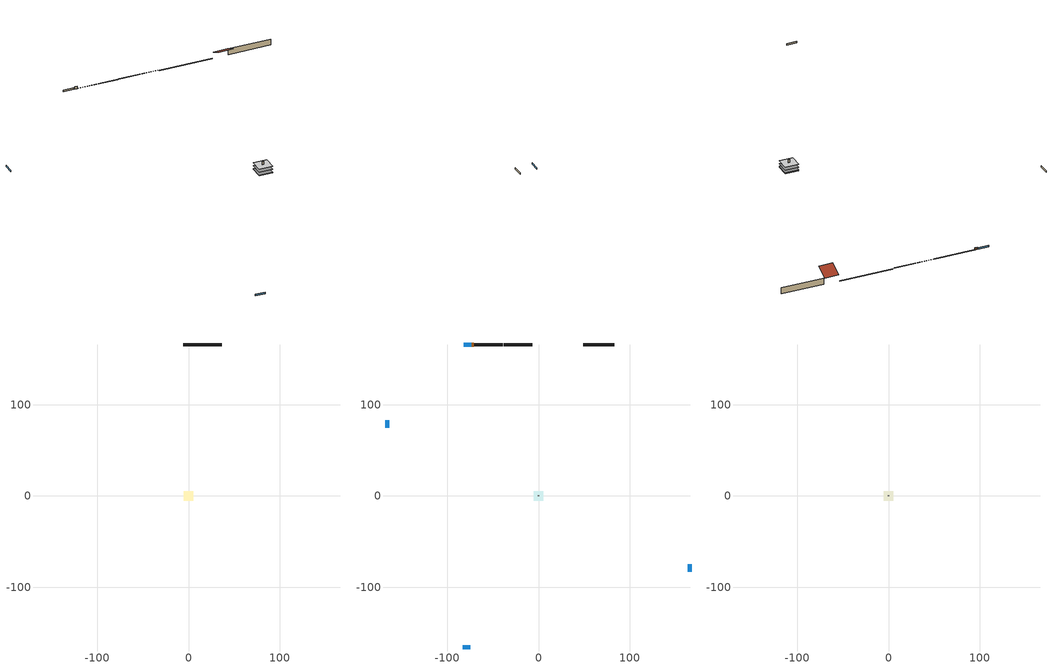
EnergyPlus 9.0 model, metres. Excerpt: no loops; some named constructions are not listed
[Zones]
crawlspace
 floor foundation (SlabConstruction): -5.28,-5.28 -5.28,5.28 5.28,5.28 5.28,-5.28 z0
 wall foundation (FndWallConstruction): 36.36,165.76 -5.87,165.76 z0:0.61
living
 floor to crawlspace (FndCeilingConstruction Reversed): 5.28,-5.28 5.28,5.28 -5.28,5.28 -5.28,-5.28 z0.61
 floor adiabatic (AdiabaticFloorConstruction): 5.28,5.28 5.28,-5.28 -5.28,-5.28 -5.28,5.28 z3.05
 wall outside (WallConstruction): 82.88,165.76 49.21,165.76 z0.61:5.49
 wall outside (RimJoistConstruction): -6.8,165.76 -37.95,165.76 z0.61:0.91
 wall outside (RimJoistConstruction 1): -38.88,165.76 -70.04,165.76 z0.61:0.91
 wall outside (AdiabaticWallConstruction 1): -70.96,165.76 -72.79,165.76 z0.61:2.64
 wall outside (AdiabaticWallConstruction): 165.76,-82.88 165.76,-74.65 / -73.72,165.76 -81.95,165.76 / -82.88,-165.76 -74.65,-165.76 / -165.76,82.88 -165.76,74.65 z0.61:1.83
 wall to unfinished attic (WallConstruction 1 Reversed): -0.61,0 0.61,0 z5.49:7.92
 window (WindowConstruction 2): 165.76,-82.88 165.76,-74.65 z0.61:1.83
 window (WindowConstruction): -73.72,165.76 -81.95,165.76 z0.61:1.83
 window (WindowConstruction 1): -82.88,-165.76 -74.65,-165.76 z0.61:1.83
 window (WindowConstruction 3): -165.76,82.88 -165.76,74.65 z0.61:1.83
 door (Door): -70.97,165.76 -72.79,165.76 z0.61:2.64
unfinished attic
 floor to living (FloorConstruction): -5.28,-5.28 -5.28,5.28 5.28,5.28 5.28,-5.28 z5.49
 roof outside (RoofConstruction): 37.29,165.76,5.49 37.29,155.93,10.4 48.28,155.93,10.4 48.28,165.76,5.49
[Schedule:Day:Interval]
Schedule Day 4; Window shading schedule allday11 3; Window shading schedule allday12 3: No, 24:00, 0
[Schedule:Week:Daily]
Window shading schedule 3 Week Rule - Nov4-Nov24: Window shading schedule allday11 3, Window shading schedule allday11 3, Window shading schedule allday11 3, Window shading schedule allday11 3, Window shading schedule allday11 3, Window shading schedule allday11 3, Window shading schedule allday11 3, Schedule Day 4, Schedule Day 4, Schedule Day 4, Schedule Day 4, Schedule Day 4
Window shading schedule 3 Week Rule - Nov25-Dec1: Window shading schedule allday11 3, Window shading schedule allday11 3, Window shading schedule allday11 3, Window shading schedule allday11 3, Window shading schedule allday11 3, Window shading schedule allday11 3, Window shading schedule allday12 3, Schedule Day 4, Schedule Day 4, Schedule Day 4, Schedule Day 4, Schedule Day 4
Window shading schedule 3 Week Rule - Dec2-Dec31: Window shading schedule allday12 3, Window shading schedule allday12 3, Window shading schedule allday12 3, Window shading schedule allday12 3, Window shading schedule allday12 3, Window shading schedule allday12 3, Window shading schedule allday12 3, Schedule Day 4, Schedule Day 4, Schedule Day 4, Schedule Day 4, Schedule Day 4
